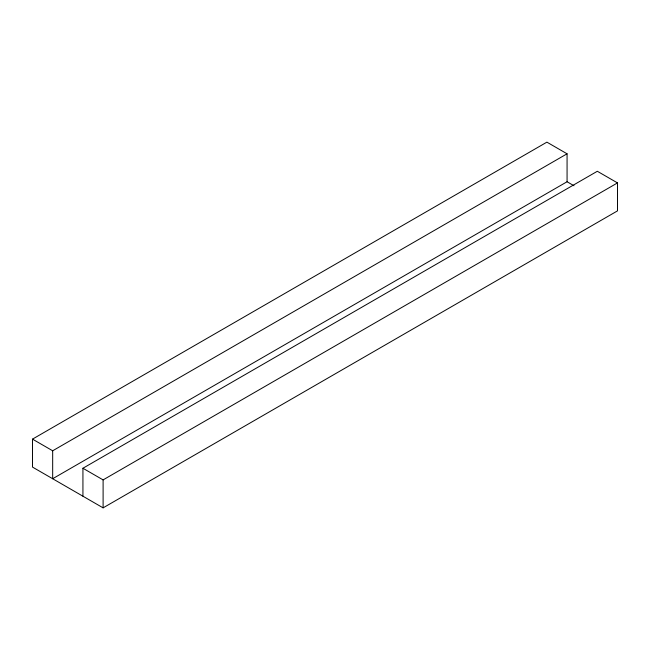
<?xml version="1.0" encoding="UTF-8"?>
<svg xmlns="http://www.w3.org/2000/svg" width="650" height="650" viewBox="0 0 650 650"><rect width="100%" height="100%" fill="white"/><g stroke="black" fill="none" stroke-linecap="round" stroke-linejoin="round"><path stroke-width="0.97" d="M82.932 496.202L82.932 468.252L597.326 171.267L617.5 182.91L617.5 210.868L103.106 507.853L32.5 467.09L32.5 439.132L546.894 142.147L567.068 153.798L567.068 181.748L52.674 478.733L52.674 450.783L567.068 153.798M82.932 468.252L103.106 479.895L617.5 182.91M567.068 181.748L573.983 185.746M32.5 439.132L52.674 450.783M103.106 479.895L103.106 507.853"/></g></svg>
